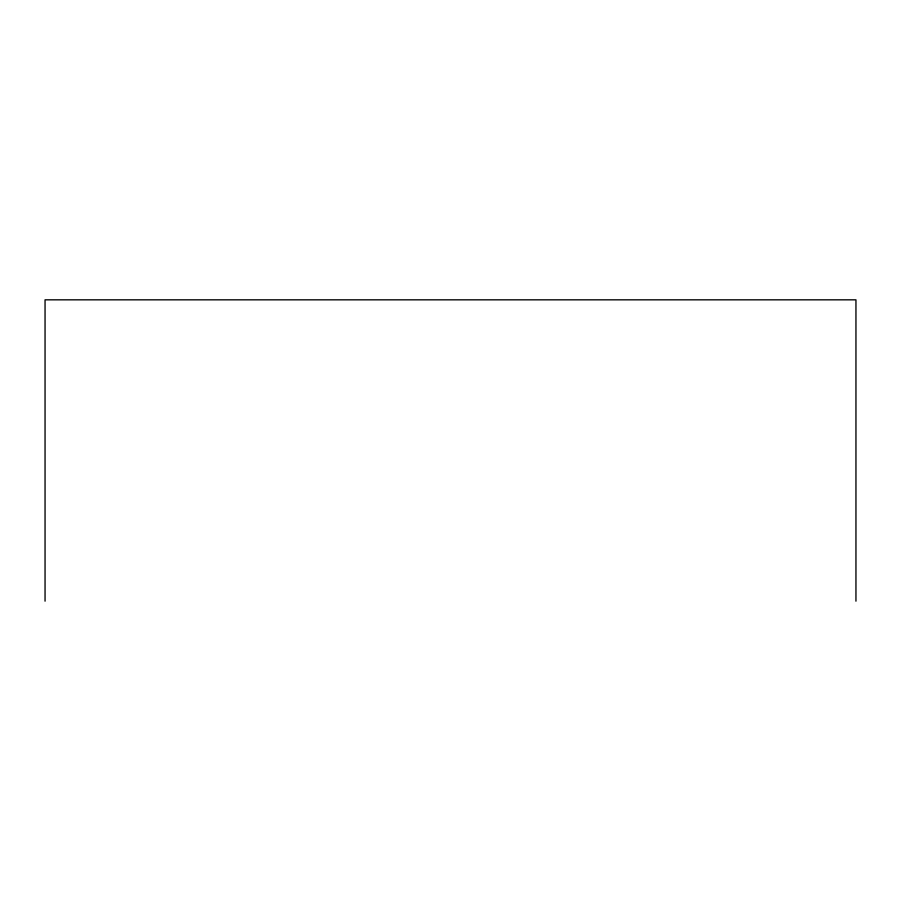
<?xml version="1.0" encoding="UTF-8"?>
<svg xmlns="http://www.w3.org/2000/svg" width="901" height="901" viewBox="0 0 901 901"><rect width="100%" height="100%" fill="white"/><g stroke="black" fill="none" stroke-linecap="round" stroke-linejoin="round"><path stroke-width="1.35" d="M855.95 601.17L855.95 299.83L45.05 299.83L45.05 601.17"/></g></svg>
